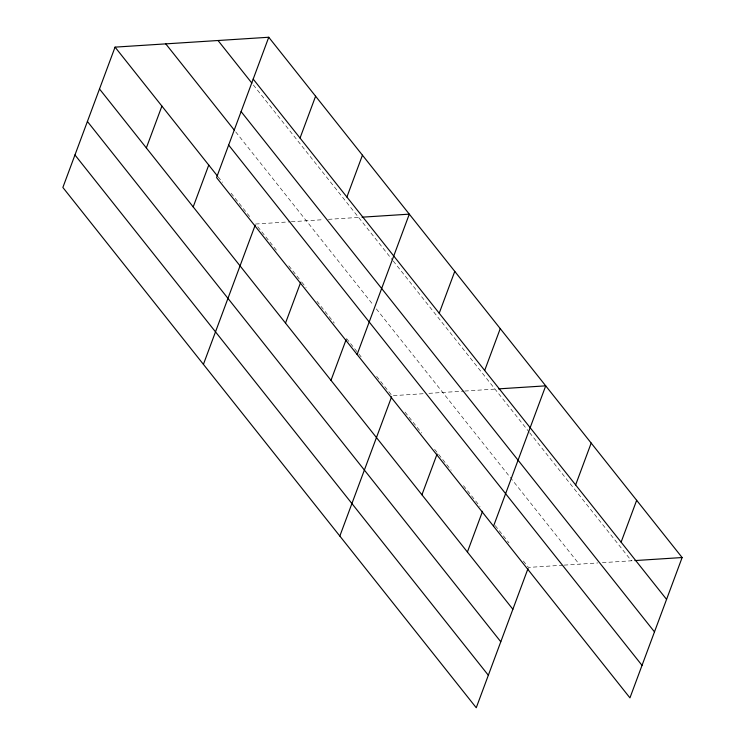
<?xml version="1.0" encoding="UTF-8"?>
<svg xmlns="http://www.w3.org/2000/svg" width="745" height="745" viewBox="0 0 745 745"><rect width="100%" height="100%" fill="white"/><g stroke="black" fill="none" stroke-linecap="round" stroke-linejoin="round"><path stroke-width="0.56" stroke-dasharray="3.73 2.79" d="M255.6 224.031L290.187 221.805M291.342 221.731L323.74 219.645M328.387 219.347L360.887 217.261M423.141 393.723L392.019 395.725L375.424 374.828M428.906 393.351L463.641 391.116M464.805 391.041L497.306 388.955M563.024 565.194L528.438 567.42L522.664 560.147M564.17 565.12L597.741 562.959M602.379 562.661L633.725 560.65M253.347 84.958L392.503 260.107M393.23 261.011L528.922 431.802M529.648 432.705L631.415 560.799M235.69 131.865L373.45 305.254M376.337 308.886L579.154 564.161M218.127 176.854L222.448 182.302M231.099 193.188L250.562 217.68M257.77 226.75L277.978 252.192M288.809 265.816L301.073 281.256M301.799 282.169L306.13 287.617M316.96 301.241L334.281 323.051M346.546 338.491L358.094 353.028M358.82 353.931L362.424 358.475M405.01 412.078L421.614 432.966M434.605 449.319L451.209 470.216M463.474 485.656L480.078 506.553M495.239 525.625L508.947 542.891"/><path stroke-width="1.12" d="M268.749 37.25L216.562 177.58L629.944 697.869L682.131 557.539L268.749 37.25L115.056 47.131L62.869 187.461L476.251 707.75L528.037 568.491M146.346 147.938L161.907 106.097M193.197 206.905L208.758 165.064M203.413 364.361L255.209 225.102M300.039 138.058L315.601 96.217M285.512 323.097L300.682 282.336M346.891 197.025L362.452 155.183M330.985 380.332L346.146 339.562M357.116 354.48L409.303 214.15L362.042 217.186M339.832 536.055L391.619 396.796M439.215 313.217L454.776 271.376M421.931 494.792L437.091 454.031M484.688 370.451L500.249 328.61M467.404 552.026L482.564 511.256M493.525 526.175L545.722 385.845L498.461 388.881M575.634 484.921L591.195 443.07M621.107 542.146L636.658 500.305M634.87 560.575L682.131 557.539M253.188 79.091L666.57 599.38M218.034 40.509L251.903 83.151M241.101 111.592L654.482 631.881M165.772 43.871L234.247 130.049M228.65 145.079L642.032 665.369M115.056 47.131L217.4 175.95M99.495 88.972L512.877 609.261M87.407 121.472L500.789 641.762M74.956 154.96L488.338 675.249"/></g></svg>
